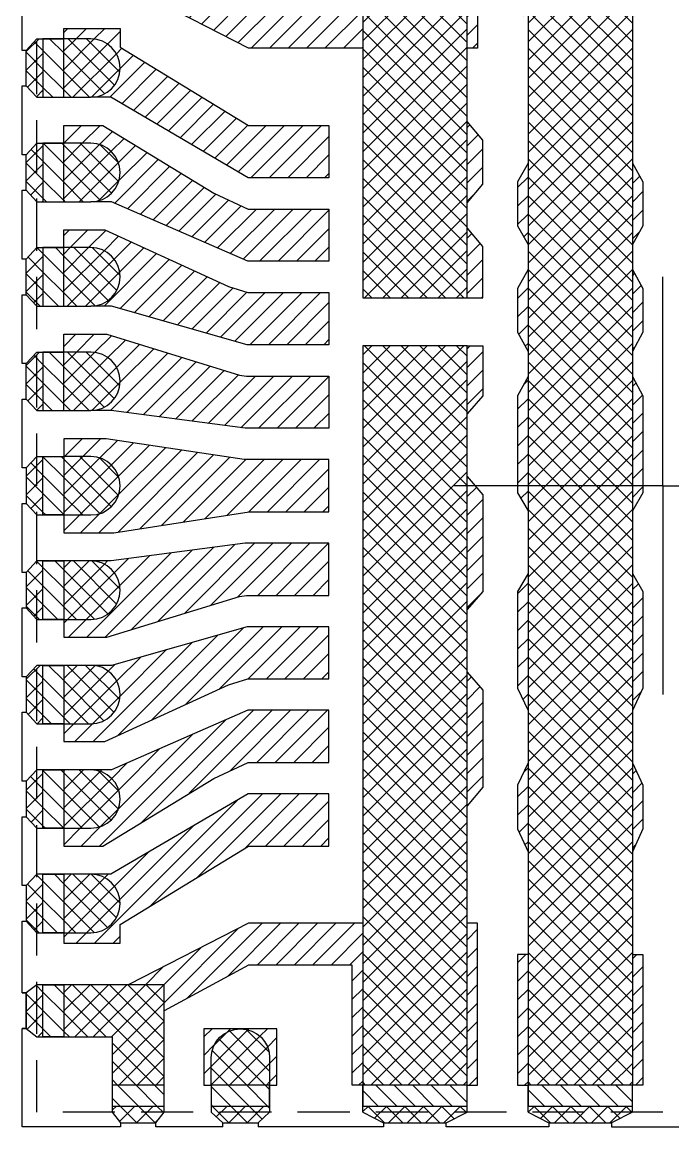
# Model space of a CAD drawing. Extents: x 227 to 481, y -322 to -150.
# Drawn here: x 287.95 to 303.54, y -223.11 to -196.66 of the extents above; entities that cross this region are included whole.
import ezdxf

# ---------------------------------------------------------------- set-up
doc = ezdxf.new("R2010")
doc.units = 0
doc.header["$LTSCALE"] = 5
doc.header["$MEASUREMENT"] = 0
doc.linetypes.add('CENTER', pattern=[2, 1.25, -0.25, 0.25, -0.25])
doc.linetypes.add('HIDDEN', pattern=[0.375, 0.25, -0.125])
doc.layers.get('0').update_dxf_attribs({"linetype": 'CONTINUOUS'})
for name, color, linetype in [('CENTER', 1, 'CENTER'), ('Full-metal', 254, 'CONTINUOUS'), ('HIDDEN', 6, 'HIDDEN'), ('Layer1', 4, 'CONTINUOUS'), ('SECTION', 6, 'CONTINUOUS')]:
    doc.layers.add(name, color=color, linetype=linetype)
pattern_1 = [(135, (297.09982, -101.2576), (-0.2209709, -0.2209709), [])]

msp = doc.modelspace()

# ---------------------------------------------------------------- hatches: boundary and pattern name
at = {"layer": 'Full-metal'}
h = msp.add_hatch(dxfattribs=at)
h.set_pattern_fill('ANSI37', color=256, scale=2.5, angle=90, style=0)
h.set_pattern_definition([(135, (297.09982, -101.2576), (-0.2209709, -0.2209709), []), (225, (297.09982, -101.2576), (0.2209709, -0.2209709), [])])
h.paths.add_polyline_path([(292.4781, -221.4642), (292.4781, -222.1142), (293.8781, -222.1142), (293.8781, -221.4642, 1)])
h.paths.add_polyline_path([(293.8781, -222.6142), (292.4781, -222.6142), (292.4781, -222.7642), (293.8781, -222.7642)])
h.paths.add_polyline_path([(293.8781, -222.7642), (292.4781, -222.7642), (292.7531, -223.0142), (293.6031, -223.0142)])
h.paths.add_polyline_path([(291.3531, -192.7642), (290.1031, -192.7642), (290.1031, -192.9142), (291.3531, -192.9142)])
h.paths.add_polyline_path([(291.1546, -192.5142), (290.3046, -192.5142), (290.1031, -192.7642), (291.3531, -192.7642)])
h.paths.add_polyline_path([(293.6031, -192.5142), (292.7531, -192.5142), (292.4781, -192.7642), (293.8781, -192.7642)])
h.paths.add_polyline_path([(293.8781, -192.7642), (292.4781, -192.7642), (292.4781, -192.9142), (293.8781, -192.9142)])
h.paths.add_polyline_path([(293.8781, -193.4142), (292.4781, -193.4142), (292.4781, -194.0642, 1), (293.8781, -194.0642)])
h.paths.add_polyline_path([(288.2981, -219.7092), (288.0481, -219.9078), (288.0481, -220.7578), (288.2981, -220.9592)])
h.paths.add_polyline_path([(288.4481, -219.7092), (288.2981, -219.7092), (288.2981, -220.9592), (288.4481, -220.9592)])
h.paths.add_polyline_path([(291.3531, -219.7092), (288.9481, -219.7092), (288.9481, -220.9592), (290.1031, -220.9592), (290.1031, -222.1142), (291.3531, -222.1142)])
h.paths.add_polyline_path([(291.3531, -222.6142), (290.1031, -222.6142), (290.1031, -222.7642), (291.3531, -222.7642)])
h.paths.add_polyline_path([(291.3531, -222.7642), (290.1031, -222.7642), (290.3046, -223.0142), (291.1546, -223.0142)])
h.paths.add_polyline_path([(288.9481, -218.4642), (289.5981, -218.4642, 1), (289.5981, -217.0642), (288.9481, -217.0642)])
h.paths.add_polyline_path([(288.4481, -217.0642), (288.2981, -217.0642), (288.2981, -218.4642), (288.4481, -218.4642)])
h.paths.add_polyline_path([(288.2981, -217.0642), (288.0481, -217.3378), (288.0481, -218.1878), (288.2981, -218.4642)])
h.paths.add_polyline_path([(288.2981, -214.5642), (288.0481, -214.8378), (288.0481, -215.6878), (288.2981, -215.9642)])
h.paths.add_polyline_path([(288.9481, -215.9642), (289.5981, -215.9642, 1), (289.5981, -214.5642), (288.9481, -214.5642)])
h.paths.add_polyline_path([(288.4481, -214.5642), (288.2981, -214.5642), (288.2981, -215.9642), (288.4481, -215.9642)])
h.paths.add_polyline_path([(288.0481, -213.1878), (288.2981, -213.4642), (288.2981, -212.0642), (288.0481, -212.3378)])
h.paths.add_polyline_path([(288.4481, -212.0642), (288.2981, -212.0642), (288.2981, -213.4642), (288.4481, -213.4642)])
h.paths.add_polyline_path([(289.5981, -212.0642), (288.9481, -212.0642), (288.9481, -213.4642), (289.5981, -213.4642, 1)])
h.paths.add_polyline_path([(288.2981, -209.5642), (288.0481, -209.8378), (288.0481, -210.6878), (288.2981, -210.9642)])
h.paths.add_polyline_path([(288.4481, -209.5642), (288.2981, -209.5642), (288.2981, -210.9642), (288.4481, -210.9642)])
h.paths.add_polyline_path([(288.9481, -210.9642), (289.5981, -210.9642, 1), (289.5981, -209.5642), (288.9481, -209.5642)])
h.paths.add_polyline_path([(288.2981, -207.0642), (288.0481, -207.3378), (288.0481, -208.1878), (288.2981, -208.4642)])
h.paths.add_polyline_path([(288.4481, -207.0642), (288.2981, -207.0642), (288.2981, -208.4642), (288.4481, -208.4642)])
h.paths.add_polyline_path([(288.9481, -207.0642), (288.9481, -208.4642), (289.5981, -208.4642, 1), (289.5981, -207.0642)])
h.paths.add_polyline_path([(288.0481, -205.6907), (288.2981, -205.9642), (288.2981, -204.5642), (288.0481, -204.8407)])
h.paths.add_polyline_path([(288.4481, -204.5642), (288.2981, -204.5642), (288.2981, -205.9642), (288.4481, -205.9642)])
h.paths.add_polyline_path([(288.9481, -205.9642), (289.5981, -205.9642, 1), (289.5981, -204.5642), (288.9481, -204.5642)])
h.paths.add_polyline_path([(288.0481, -203.1907), (288.2981, -203.4642), (288.2981, -202.0642), (288.0481, -202.3407)])
h.paths.add_polyline_path([(288.4481, -202.0642), (288.2981, -202.0642), (288.2981, -203.4642), (288.4481, -203.4642)])
h.paths.add_polyline_path([(288.9481, -203.4642), (289.5981, -203.4642, 1), (289.5981, -202.0642), (288.9481, -202.0642)])
h.paths.add_polyline_path([(288.2981, -199.5642), (288.0481, -199.8407), (288.0481, -200.6907), (288.2981, -200.9642)])
h.paths.add_polyline_path([(288.2981, -200.9642), (288.4481, -200.9642), (288.4481, -199.5642), (288.2981, -199.5642)])
h.paths.add_polyline_path([(288.9481, -200.9642), (289.5981, -200.9642, 1), (289.5981, -199.5642), (288.9481, -199.5642)])
h.paths.add_polyline_path([(288.2981, -197.0642), (288.0481, -197.3407), (288.0481, -198.1907), (288.2981, -198.4642)])
h.paths.add_polyline_path([(288.2981, -198.4642), (288.4481, -198.4642), (288.4481, -197.0642), (288.2981, -197.0642)])
h.paths.add_polyline_path([(288.9481, -198.4642), (289.5981, -198.4642, 1), (289.5981, -197.0642), (288.9481, -197.0642)])
h.paths.add_polyline_path([(288.2981, -194.5692), (288.0481, -194.7707), (288.0481, -195.6207), (288.2981, -195.8192)])
h.paths.add_polyline_path([(288.4481, -194.5692), (288.2981, -194.5692), (288.2981, -195.8192), (288.4481, -195.8192)])
h.paths.add_polyline_path([(291.3531, -195.8192), (291.3531, -193.4142), (290.1031, -193.4142), (290.1031, -194.5692), (288.9481, -194.5692), (288.9481, -195.8192)])
h.paths.add_polyline_path([(291.3531, -195.8192), (290.5066, -195.8192), (291.5358, -196.3479), (292.22, -195.6637), (291.3531, -195.1914)])
h = msp.add_hatch(dxfattribs=at)
h.set_pattern_fill('ANSI37', color=256, scale=2.5, angle=90, style=0)
h.set_pattern_definition([(135, (25.98756, 11.38563), (-0.22097087, -0.22097087), []), (225, (25.98756, 11.38563), (0.22097087, -0.22097087), [])])
h.paths.add_polyline_path([(302.5681, -193.4142), (300.0681, -193.4142), (300.0681, -222.1142), (302.5681, -222.1142)])
h.paths.add_polyline_path([(298.6081, -204.4142), (296.1081, -204.4142), (296.1081, -222.1142), (298.6081, -222.1142)])
h.paths.add_polyline_path([(298.6081, -193.4142), (296.1084, -193.4142), (296.1081, -203.2642), (298.6081, -203.2642)])
h.paths.add_polyline_path([(298.6081, -222.7642), (298.6081, -222.6142), (296.1081, -222.6142), (296.1081, -222.7642), (296.6081, -223.0142), (298.1081, -223.0142)])
h.paths.add_polyline_path([(302.5681, -222.7642), (302.5681, -222.6142), (300.0681, -222.6142), (300.0681, -222.7642), (300.5681, -223.0142), (302.0681, -223.0142)])
h.paths.add_polyline_path([(302.0681, -192.5142), (300.5681, -192.5142), (300.0681, -192.7642), (300.0681, -192.9142), (302.5681, -192.9142), (302.5681, -192.7644)])
h.paths.add_polyline_path([(298.1081, -192.5142), (296.6081, -192.5142), (296.1081, -192.7642), (296.1082, -192.9142), (298.6081, -192.9142), (298.6081, -192.7644)])
at = {"layer": 'Layer1'}
h = msp.add_hatch(dxfattribs=at)
h.set_pattern_fill('ANSI31', color=256, scale=2.5, style=0)
h.set_pattern_definition([(45, (297.09982, -101.2576), (-0.2209709, 0.2209709), [])])
h.paths.add_polyline_path([(296.1081, -193.4142), (295.8581, -193.4142), (295.8581, -196.2892), (293.3682, -196.2892), (292.22, -195.6637), (291.5358, -196.3479), (293.3682, -197.2892), (296.1081, -197.2892)])
h.paths.add_polyline_path([(295.2981, -199.1392), (293.3683, -199.1392), (290.2981, -197.2632), (290.2981, -196.8142), (288.9481, -196.8142), (288.9481, -197.0642), (289.5981, -197.0642, -1), (289.5981, -198.4642), (290.0756, -198.4642), (293.362, -200.3892), (295.2981, -200.3892)])
h.paths.add_polyline_path([(295.2981, -201.1392), (293.3633, -201.1392), (292.5373, -200.7515), (289.8811, -199.1392), (288.9481, -199.1392), (288.9481, -199.5642), (289.5981, -199.5642, -1), (289.5981, -200.9642), (290.0906, -200.9642), (293.3556, -202.3892), (295.2981, -202.3892)])
h.paths.add_polyline_path([(295.2981, -203.1392), (293.3536, -203.1392), (292.891, -202.9981), (289.9275, -201.6392), (288.9481, -201.6392), (288.9481, -202.0642), (289.5981, -202.0642, -1), (289.5981, -203.4642), (290.089, -203.4642), (293.341, -204.3892), (295.2981, -204.3892)])
h.paths.add_polyline_path([(295.2981, -205.1392), (293.3245, -205.1392), (293.1582, -205.1138), (289.9775, -204.1392), (288.9481, -204.1392), (288.9481, -204.5642), (289.5981, -204.5642, -1), (289.5981, -205.9642), (290.0837, -205.9642), (293.2925, -206.3892), (295.2981, -206.3892)])
h.paths.add_polyline_path([(295.2981, -207.1392), (293.2674, -207.1392), (289.9627, -206.6392), (288.9481, -206.6392), (288.9481, -207.0642), (289.5981, -207.0642, -1), (289.5981, -208.4642), (288.9481, -208.4642), (288.9481, -208.8892), (290.1462, -208.8892), (293.3855, -208.3892), (295.2981, -208.3892)])
h.paths.add_polyline_path([(295.2981, -209.1392), (293.2925, -209.1392), (290.0837, -209.5642), (289.5981, -209.5642, -1), (289.5981, -210.9642), (288.9481, -210.9642), (288.9481, -211.3892), (289.9775, -211.3892), (293.1582, -210.4147), (293.3245, -210.3892), (295.2981, -210.3892)])
h.paths.add_polyline_path([(295.2981, -211.1392), (293.341, -211.1392), (290.089, -212.0642), (289.5981, -212.0642, -1), (289.5981, -213.4642), (288.9481, -213.4642), (288.9481, -213.8892), (289.9275, -213.8892), (292.891, -212.5304), (293.3536, -212.3892), (295.2981, -212.3892)])
h.paths.add_polyline_path([(295.2981, -213.1392), (293.3556, -213.1392), (290.0906, -214.5642), (289.5981, -214.5642, -1), (289.5981, -215.9642), (288.9481, -215.9642), (288.9481, -216.3892), (289.8811, -216.3892), (292.5373, -214.7669), (293.3633, -214.3892), (295.2981, -214.3892)])
h.paths.add_polyline_path([(295.2981, -215.1392), (293.362, -215.1392), (290.0756, -217.0642), (289.5981, -217.0642, -1), (289.5981, -218.4642), (288.9481, -218.4642), (288.9481, -218.7142), (290.2981, -218.7142), (290.2981, -218.2653), (293.3683, -216.3892), (295.2981, -216.3892)])
h.paths.add_polyline_path([(296.1081, -218.2392), (293.3682, -218.2392), (290.5066, -219.7092), (291.3531, -219.7092), (291.3531, -220.337), (293.3682, -219.2392), (295.8581, -219.2392), (295.8581, -222.1142), (296.1081, -222.1142)])
h.paths.add_polyline_path([(298.8581, -193.4142), (298.6081, -193.4142), (298.6081, -197.2893), (298.8581, -197.2893)])
h.paths.add_polyline_path([(298.9831, -199.4917), (298.6081, -199.0417), (298.6081, -200.9918), (298.9831, -200.5424)])
h.paths.add_polyline_path([(298.9831, -202.0405), (298.6081, -201.5911), (298.6081, -203.2642), (298.9831, -203.2642)])
h.paths.add_polyline_path([(298.9831, -204.4142), (298.6081, -204.4142), (298.6081, -206.0469), (298.9831, -205.615)])
h.paths.add_polyline_path([(298.9831, -207.978), (298.6081, -207.5461), (298.6081, -210.73), (298.9831, -210.2982)])
h.paths.add_polyline_path([(298.9831, -212.6611), (298.6081, -212.2293), (298.6081, -215.4259), (298.9831, -214.9846)])
h.paths.add_polyline_path([(298.8581, -218.2392), (298.6081, -218.2392), (298.6081, -222.1142), (298.8581, -222.1142)])
h.paths.add_polyline_path([(300.0681, -218.9892), (299.8181, -218.9892), (299.8181, -222.1142), (300.0681, -222.1142)])
h.paths.add_polyline_path([(300.0681, -214.3978), (299.8181, -214.9305), (299.8181, -215.9791), (300.0681, -216.5291)])
h.paths.add_polyline_path([(300.0681, -209.8636), (299.8181, -210.2954), (299.8181, -212.6136), (300.0681, -213.1463)])
h.paths.add_polyline_path([(300.0681, -205.1506), (299.8181, -205.6123), (299.8181, -207.9306), (300.0681, -208.3624)])
h.paths.add_polyline_path([(300.0681, -202.5894), (299.8181, -203.0388), (299.8181, -204.0876), (300.0681, -204.5493)])
h.paths.add_polyline_path([(300.0681, -200.04), (299.8181, -200.49), (299.8181, -201.5387), (300.0681, -201.9882)])
h.paths.add_polyline_path([(300.0681, -193.4142), (299.8181, -193.4142), (299.8181, -196.5142), (300.0681, -196.5142)])
h.paths.add_polyline_path([(302.8181, -193.4142), (302.5681, -193.4142), (302.5681, -196.5142), (302.8181, -196.5142)])
h.paths.add_polyline_path([(302.8179, -200.49), (302.5681, -200.0405), (302.5681, -201.9877), (302.8179, -201.5387)])
h.paths.add_polyline_path([(302.8179, -203.0388), (302.5681, -202.5899), (302.5681, -204.5488), (302.8179, -204.0876)])
h.paths.add_polyline_path([(302.8179, -205.6123), (302.5681, -205.1511), (302.5681, -207.7642), (302.8179, -207.7642)])
h.paths.add_polyline_path([(302.8179, -207.7642), (302.5681, -207.7642), (302.5681, -208.362), (302.8179, -207.9306)])
h.paths.add_polyline_path([(302.8179, -210.2954), (302.5681, -209.8641), (302.5681, -213.1458), (302.8179, -212.6136)])
h.paths.add_polyline_path([(302.8179, -214.9305), (302.5681, -214.3984), (302.5681, -216.5285), (302.8179, -215.9791)])
h.paths.add_polyline_path([(302.8181, -218.9892), (302.5681, -218.9892), (302.5681, -222.1142), (302.8181, -222.1142)])
h.paths.add_polyline_path([(293.1781, -220.7642), (292.3031, -220.7642), (292.3031, -222.1142), (292.4781, -222.1142), (292.4781, -221.4642, -0.4142136)])
h.paths.add_polyline_path([(294.0531, -220.7642), (293.1781, -220.7642, -0.4142136), (293.8781, -221.4642), (293.8781, -222.1142), (294.0531, -222.1142)])
h.paths.add_polyline_path([(292.4781, -194.0642), (292.4781, -193.4142), (292.3031, -193.4142), (292.3031, -194.7642), (293.1781, -194.7642, -0.4142136)])
h.paths.add_polyline_path([(294.0531, -193.4142), (293.8781, -193.4142), (293.8781, -194.0642, -0.4142136), (293.1781, -194.7642), (294.0531, -194.7642)])
at = {"layer": 'SECTION'}
h = msp.add_hatch(dxfattribs=at)
h.set_pattern_fill('ANSI31', color=256, scale=2.5, angle=90, style=0)
h.set_pattern_definition(pattern_1)
h.paths.add_polyline_path([(318.1481, -194.5692), (317.6481, -194.5692), (317.6481, -195.8192), (318.1481, -195.8192)])
h.paths.add_polyline_path([(316.4931, -192.9142), (315.2431, -192.9142), (315.2431, -193.4142), (316.4931, -193.4142)])
h.paths.add_polyline_path([(291.3531, -192.9142), (290.1031, -192.9142), (290.1031, -193.4142), (291.3531, -193.4142)])
h.paths.add_polyline_path([(288.9481, -194.5692), (288.4481, -194.5692), (288.4481, -195.8192), (288.9481, -195.8192)])
h.paths.add_polyline_path([(291.3531, -222.1142), (290.1031, -222.1142), (290.1031, -222.6142), (291.3531, -222.6142)])
h.paths.add_polyline_path([(288.9481, -219.7092), (288.4481, -219.7092), (288.4481, -220.9592), (288.9481, -220.9592)])
h.paths.add_polyline_path([(316.4931, -222.1142), (315.2431, -222.1142), (315.2431, -222.6142), (316.4931, -222.6142)])
h.paths.add_polyline_path([(318.1481, -219.7092), (317.6481, -219.7092), (317.6481, -220.9592), (318.1481, -220.9592)])
h = msp.add_hatch(dxfattribs=at)
h.set_pattern_fill('ANSI31', color=256, scale=2.5, angle=90, style=0)
h.set_pattern_definition(pattern_1)
h.paths.add_polyline_path([(288.4481, -197.0642), (288.9481, -197.0642), (288.9481, -198.4642), (288.4481, -198.4642)])
h.paths.add_polyline_path([(288.4481, -199.5642), (288.9481, -199.5642), (288.9481, -200.9642), (288.4481, -200.9642)])
h.paths.add_polyline_path([(288.4481, -202.0642), (288.9481, -202.0642), (288.9481, -203.4642), (288.4481, -203.4642)])
h.paths.add_polyline_path([(288.4481, -204.5642), (288.9481, -204.5642), (288.9481, -205.9642), (288.4481, -205.9642)])
h.paths.add_polyline_path([(288.4481, -207.0642), (288.9481, -207.0642), (288.9481, -208.4642), (288.4481, -208.4642)])
h.paths.add_polyline_path([(288.4481, -209.5642), (288.9481, -209.5642), (288.9481, -210.9642), (288.4481, -210.9642)])
h.paths.add_polyline_path([(288.4481, -212.0642), (288.9481, -212.0642), (288.9481, -213.4642), (288.4481, -213.4642)])
h.paths.add_polyline_path([(288.4481, -214.5642), (288.9481, -214.5642), (288.9481, -215.9642), (288.4481, -215.9642)])
h.paths.add_polyline_path([(288.4481, -217.0642), (288.9481, -217.0642), (288.9481, -218.4642), (288.4481, -218.4642)])
h = msp.add_hatch(dxfattribs=at)
h.set_pattern_fill('ANSI31', color=256, scale=2.5, angle=90, style=0)
h.set_pattern_definition(pattern_1)
h.paths.add_polyline_path([(314.1181, -222.1142), (312.7181, -222.1142), (312.7181, -222.6142), (314.1181, -222.6142)])
h.paths.add_polyline_path([(293.8781, -222.1142), (292.4781, -222.1142), (292.4781, -222.6142), (293.8781, -222.6142)])
h = msp.add_hatch(dxfattribs=at)
h.set_pattern_fill('ANSI31', color=256, scale=2.5, angle=90, style=0)
h.set_pattern_definition(pattern_1)
h.paths.add_polyline_path([(310.4881, -222.1142), (307.9881, -222.1142), (307.9881, -222.6142), (310.4881, -222.6142)])
h.paths.add_polyline_path([(306.5281, -222.1142), (304.0281, -222.1142), (304.0281, -222.6142), (306.5281, -222.6142)])
h.paths.add_polyline_path([(302.5681, -222.1142), (300.0681, -222.1142), (300.0681, -222.6142), (302.5681, -222.6142)])
h.paths.add_polyline_path([(298.6081, -222.1142), (296.1081, -222.1142), (296.1081, -222.6142), (298.6081, -222.6142)])

# ---------------------------------------------------------------- linework, layer by layer
for p, q in [((296.1084, -193.4142), (296.1081, -203.2642)), ((298.6081, -203.2642), (298.6081, -193.4142)), ((298.8581, -193.4142), (298.8581, -197.2893)), ((300.0681, -193.4142), (300.0681, -222.1142)), ((302.5681, -193.4142), (302.5681, -222.1142)), ((287.9481, -197.3407), (287.9481, -195.6207)), ((293.3682, -197.2892), (290.5066, -195.8192)), ((288.9481, -197.0642), (288.9481, -196.8142)), ((288.9481, -196.8142), (290.2981, -196.8142)), ((290.2981, -196.8142), (290.2981, -197.2632)), ((288.2981, -197.0642), (288.0481, -197.3407)), ((288.2981, -197.0642), (288.9481, -197.0642)), ((289.5981, -197.0642), (288.9481, -197.0642)), ((290.2981, -197.2632), (293.3683, -199.1392)), ((296.1081, -197.2892), (293.3682, -197.2892)), ((298.8581, -197.2893), (298.6079, -197.2893)), ((288.0481, -197.3407), (287.9481, -197.3407)), ((288.0481, -198.1907), (288.0481, -197.3407)), ((287.9481, -199.8407), (287.9481, -198.1907)), ((287.9481, -198.1907), (288.0481, -198.1907)), ((288.0481, -198.1907), (288.2981, -198.4642)), ((288.2981, -198.4642), (289.5981, -198.4642)), ((290.0756, -198.4642), (289.5981, -198.4642)), ((293.362, -200.3892), (290.0756, -198.4642)), ((288.9481, -199.5642), (288.9481, -199.1392)), ((288.9481, -199.1392), (289.8811, -199.1392)), ((289.8811, -199.1392), (292.5373, -200.7565)), ((293.3683, -199.1392), (295.2981, -199.1392)), ((295.2981, -199.1392), (295.2981, -200.3892)), ((298.9831, -199.4917), (298.6084, -199.042)), ((288.2981, -199.5642), (288.0481, -199.8407)), ((288.2981, -199.5642), (288.9481, -199.5642)), ((289.5981, -199.5642), (288.9481, -199.5642)), ((298.9831, -200.5424), (298.9831, -199.4917)), ((288.0481, -199.8407), (287.9481, -199.8407)), ((288.0481, -200.6907), (288.0481, -199.8407)), ((300.0685, -200.0394), (299.8181, -200.49)), ((302.5675, -200.0394), (302.8179, -200.49)), ((295.2981, -200.3892), (293.362, -200.3892)), ((299.8181, -200.49), (299.8181, -201.5387)), ((302.8179, -200.49), (302.8179, -201.5387)), ((287.9481, -202.3407), (287.9481, -200.6907)), ((287.9481, -200.6907), (288.0481, -200.6907)), ((288.0481, -200.6907), (288.2981, -200.9642)), ((298.6084, -200.9914), (298.9831, -200.5424)), ((288.2981, -200.9642), (289.5981, -200.9642)), ((290.0906, -200.9642), (289.5981, -200.9642)), ((293.3556, -202.3892), (290.0906, -200.9642)), ((292.5373, -200.7565), (293.3633, -201.1392)), ((293.3633, -201.1392), (295.2981, -201.1392)), ((295.2981, -201.1392), (295.2981, -202.3892)), ((299.8181, -201.5387), (300.0685, -201.9888)), ((302.8179, -201.5387), (302.5675, -201.9888)), ((288.9481, -202.0642), (288.9481, -201.6392)), ((288.9481, -201.6392), (289.9275, -201.6392)), ((289.9275, -201.6392), (292.891, -202.9981)), ((298.9831, -202.0405), (298.6084, -201.5914)), ((288.2981, -202.0642), (288.0481, -202.3407)), ((288.2981, -202.0642), (288.9481, -202.0642)), ((289.5981, -202.0642), (288.9481, -202.0642)), ((298.9831, -203.2642), (298.9831, -202.0405)), ((288.0481, -202.3407), (287.9481, -202.3407)), ((288.0481, -203.1907), (288.0481, -202.3407)), ((295.2981, -202.3892), (293.3556, -202.3892)), ((300.0685, -202.5888), (299.8181, -203.0388)), ((302.5675, -202.5888), (302.8179, -203.0388)), ((292.891, -202.9981), (293.3536, -203.1392)), ((299.8181, -203.0388), (299.8181, -204.0876)), ((302.8179, -203.0388), (302.8179, -204.0876)), ((287.9481, -204.8407), (287.9481, -203.1907)), ((287.9481, -203.1907), (288.0481, -203.1907)), ((288.0481, -203.1907), (288.2981, -203.4642)), ((293.3536, -203.1392), (295.2981, -203.1392)), ((295.2981, -203.1392), (295.2981, -204.3892)), ((296.1081, -203.2642), (298.6081, -203.2642)), ((298.6081, -203.2642), (298.9831, -203.2642)), ((288.2981, -203.4642), (289.5981, -203.4642)), ((290.089, -203.4642), (289.5981, -203.4642)), ((293.341, -204.3892), (290.089, -203.4642)), ((288.9481, -204.5642), (288.9481, -204.1392)), ((288.9481, -204.1392), (289.9775, -204.1392)), ((289.9775, -204.1392), (293.1582, -205.1138)), ((299.8181, -204.0876), (300.0685, -204.55)), ((302.8179, -204.0876), (302.5675, -204.55)), ((295.2981, -204.3892), (293.341, -204.3892)), ((298.6081, -204.4142), (296.1081, -204.4142)), ((296.1081, -204.4142), (296.1081, -222.1142)), ((298.6081, -204.4142), (298.9831, -204.4142)), ((298.6081, -222.1142), (298.6081, -204.4142)), ((298.9831, -204.4142), (298.9831, -205.615)), ((288.2981, -204.5642), (288.0481, -204.8407)), ((288.2981, -204.5642), (288.9481, -204.5642)), ((289.5981, -204.5642), (288.9481, -204.5642)), ((288.0481, -204.8407), (287.9481, -204.8407)), ((288.0481, -205.6907), (288.0481, -204.8407)), ((293.1582, -205.1138), (293.3245, -205.1392)), ((293.3245, -205.1392), (295.2981, -205.1392)), ((295.2981, -205.1392), (295.2981, -206.3892)), ((300.0685, -205.15), (299.8181, -205.6123)), ((302.5675, -205.15), (302.8179, -205.6123)), ((287.9481, -207.3378), (287.9481, -205.6907)), ((287.9481, -205.6907), (288.0481, -205.6907)), ((288.0481, -205.6907), (288.2981, -205.9642)), ((298.9831, -205.615), (298.6084, -206.0465)), ((299.8181, -205.6123), (299.8181, -207.9306)), ((302.8179, -205.6123), (302.8179, -207.9306)), ((288.2981, -205.9642), (289.5981, -205.9642)), ((290.0837, -205.9642), (289.5981, -205.9642)), ((293.2925, -206.3892), (290.0837, -205.9642)), ((295.2981, -206.3892), (293.2925, -206.3892)), ((289.9627, -206.6392), (288.9481, -206.6392)), ((288.9481, -206.6392), (288.9481, -207.0642)), ((293.2674, -207.1392), (289.9627, -206.6392)), ((288.2981, -207.0642), (288.0481, -207.3378)), ((288.2981, -207.0642), (288.9481, -207.0642)), ((289.5981, -207.0642), (288.9481, -207.0642)), ((288.0481, -207.3378), (287.9481, -207.3378)), ((288.0481, -207.3378), (288.0481, -208.1878)), ((295.2981, -207.1392), (293.2674, -207.1392)), ((295.2981, -208.3892), (295.2981, -207.1392)), ((298.6084, -207.5465), (298.9831, -207.978)), ((298.9831, -207.978), (298.9831, -210.2982)), ((299.8181, -207.9306), (300.0685, -208.363)), ((302.8179, -207.9306), (302.5675, -208.363)), ((287.9481, -209.8378), (287.9481, -208.1878)), ((287.9481, -208.1878), (288.0481, -208.1878)), ((288.0481, -208.1878), (288.2981, -208.4642)), ((290.1462, -208.8892), (293.3855, -208.3892)), ((293.3855, -208.3892), (295.2981, -208.3892)), ((288.2981, -208.4642), (288.9481, -208.4642)), ((288.9481, -208.4642), (289.5981, -208.4642)), ((288.9481, -208.4642), (288.9481, -208.8892)), ((288.9481, -208.8892), (290.1462, -208.8892)), ((293.2925, -209.1392), (290.0837, -209.5642)), ((295.2981, -209.1392), (293.2925, -209.1392)), ((295.2981, -210.3892), (295.2981, -209.1392)), ((288.2981, -209.5642), (288.0481, -209.8378)), ((289.5981, -209.5642), (288.2981, -209.5642)), ((290.0837, -209.5642), (289.5981, -209.5642)), ((288.0481, -209.8378), (287.9481, -209.8378)), ((288.0481, -209.8378), (288.0481, -210.6878)), ((300.0685, -209.863), (299.8181, -210.2954)), ((302.5675, -209.863), (302.8179, -210.2954)), ((289.9775, -211.3892), (293.1582, -210.4147)), ((293.1582, -210.4147), (293.3245, -210.3892)), ((293.3245, -210.3892), (295.2981, -210.3892)), ((298.9831, -210.2982), (298.6084, -210.7296)), ((299.8181, -210.2954), (299.8181, -212.6136)), ((302.8179, -210.2954), (302.8179, -212.6136)), ((287.9481, -212.3378), (287.9481, -210.6878)), ((287.9481, -210.6878), (288.0481, -210.6878)), ((288.0481, -210.6878), (288.2981, -210.9642)), ((288.2981, -210.9642), (288.9481, -210.9642)), ((288.9481, -210.9642), (289.5981, -210.9642)), ((288.9481, -210.9642), (288.9481, -211.3892)), ((293.341, -211.1392), (290.089, -212.0642)), ((295.2981, -211.1392), (293.341, -211.1392)), ((295.2981, -212.3892), (295.2981, -211.1392)), ((288.9481, -211.3892), (289.9775, -211.3892)), ((288.2981, -212.0642), (288.0481, -212.3378)), ((289.5981, -212.0642), (288.2981, -212.0642)), ((290.089, -212.0642), (289.5981, -212.0642)), ((288.0481, -212.3378), (287.9481, -212.3378)), ((288.0481, -212.3378), (288.0481, -213.1878)), ((292.891, -212.5304), (293.3536, -212.3892)), ((293.3536, -212.3892), (295.2981, -212.3892)), ((298.6084, -212.2296), (298.9831, -212.6611)), ((289.9275, -213.8892), (292.891, -212.5304)), ((299.8181, -212.6136), (300.0685, -213.1471)), ((302.8179, -212.6136), (302.5675, -213.1471)), ((298.9831, -212.6611), (298.9831, -214.9846)), ((293.3556, -213.1392), (290.0906, -214.5642)), ((295.2981, -213.1392), (293.3556, -213.1392)), ((295.2981, -214.3892), (295.2981, -213.1392)), ((287.9481, -214.8378), (287.9481, -213.1878)), ((287.9481, -213.1878), (288.0481, -213.1878)), ((288.0481, -213.1878), (288.2981, -213.4642)), ((288.2981, -213.4642), (288.9481, -213.4642)), ((288.9481, -213.4642), (289.5981, -213.4642)), ((288.9481, -213.4642), (288.9481, -213.8892)), ((288.9481, -213.8892), (289.9275, -213.8892)), ((292.5373, -214.7719), (293.3633, -214.3892)), ((293.3633, -214.3892), (295.2981, -214.3892)), ((300.0685, -214.3971), (299.8181, -214.9305)), ((302.5675, -214.3971), (302.8179, -214.9305)), ((288.2981, -214.5642), (288.0481, -214.8378)), ((289.5981, -214.5642), (288.2981, -214.5642)), ((290.0906, -214.5642), (289.5981, -214.5642)), ((289.8811, -216.3892), (292.5373, -214.7719)), ((288.0481, -214.8378), (287.9481, -214.8378)), ((288.0481, -214.8378), (288.0481, -215.6878)), ((298.9831, -214.9846), (298.6084, -215.4255)), ((299.8181, -214.9305), (299.8181, -215.9791)), ((302.8179, -214.9305), (302.8179, -215.9791)), ((293.362, -215.1392), (290.0756, -217.0642)), ((295.2981, -215.1392), (293.362, -215.1392)), ((295.2981, -216.3892), (295.2981, -215.1392)), ((287.9481, -217.3378), (287.9481, -215.6878)), ((287.9481, -215.6878), (288.0481, -215.6878)), ((288.0481, -215.6878), (288.2981, -215.9642)), ((288.2981, -215.9642), (288.9481, -215.9642)), ((288.9481, -215.9642), (289.5981, -215.9642)), ((288.9481, -215.9642), (288.9481, -216.3892)), ((299.8181, -215.9791), (300.0685, -216.5298)), ((302.8179, -215.9791), (302.5675, -216.5298)), ((288.9481, -216.3892), (289.8811, -216.3892)), ((290.2981, -218.2653), (293.3683, -216.3892)), ((293.3683, -216.3892), (295.2981, -216.3892)), ((288.2981, -217.0642), (288.0481, -217.3378)), ((289.5981, -217.0642), (288.2981, -217.0642)), ((290.0756, -217.0642), (289.5981, -217.0642)), ((288.0481, -217.3378), (287.9481, -217.3378)), ((288.0481, -217.3378), (288.0481, -218.1878)), ((287.9481, -219.9078), (287.9481, -218.1878)), ((287.9481, -218.1878), (288.0481, -218.1878)), ((288.0481, -218.1878), (288.2981, -218.4642)), ((288.2981, -218.4642), (288.9481, -218.4642)), ((288.9481, -218.4642), (289.5981, -218.4642)), ((288.9481, -218.4642), (288.9481, -218.7142)), ((290.2981, -218.7142), (290.2981, -218.2653)), ((293.3682, -218.2392), (290.5091, -219.708)), ((296.1081, -218.2392), (293.3682, -218.2392)), ((298.8581, -218.2392), (298.6079, -218.2392)), ((298.8581, -222.1142), (298.8581, -218.2392)), ((288.9481, -218.7142), (290.2981, -218.7142)), ((300.0681, -218.9892), (299.8181, -218.9892)), ((299.8181, -218.9892), (299.8181, -222.1142)), ((302.5681, -218.9892), (302.8181, -218.9892)), ((302.8181, -218.9892), (302.8181, -222.1142)), ((293.3682, -219.2392), (291.3546, -220.3362)), ((295.8581, -219.2392), (293.3682, -219.2392)), ((295.8581, -222.1142), (295.8581, -219.2392)), ((288.2981, -219.7092), (288.0481, -219.9078)), ((291.3531, -219.7092), (288.2981, -219.7092)), ((291.3531, -222.7642), (291.3531, -219.7092)), ((288.0481, -219.9078), (287.9481, -219.9078)), ((287.9481, -219.9078), (288.0481, -219.9078)), ((288.0481, -220.7578), (288.0481, -219.9078)), ((288.0481, -219.9078), (288.0481, -220.7578)), ((287.9481, -223.1142), (287.9481, -220.7578)), ((287.9481, -220.7578), (288.0481, -220.7578)), ((288.0481, -220.7578), (287.9481, -220.7578)), ((288.0481, -220.7578), (288.2981, -220.9592)), ((294.0531, -220.7642), (292.3031, -220.7642)), ((292.3031, -220.7642), (292.3031, -222.1142)), ((294.0531, -222.1142), (294.0531, -220.7642)), ((288.2981, -220.9592), (290.1031, -220.9592)), ((290.1031, -220.9592), (290.1031, -222.7642)), ((292.3031, -222.1142), (292.4781, -222.1142)), ((292.4781, -222.1142), (292.4781, -222.7642)), ((293.8781, -222.1142), (294.0531, -222.1142)), ((293.8781, -222.1142), (293.8781, -222.7642)), ((296.1081, -222.1142), (295.8581, -222.1142)), ((296.1081, -222.7642), (296.1081, -222.1142)), ((298.6081, -222.1142), (298.8581, -222.1142)), ((298.6081, -222.7642), (298.6081, -222.1142)), ((299.8181, -222.1142), (300.0681, -222.1142)), ((300.0681, -222.7642), (300.0681, -222.1142)), ((302.8181, -222.1142), (302.5681, -222.1142)), ((302.5681, -222.7642), (302.5681, -222.1142)), ((290.1031, -222.7642), (290.3046, -223.0142)), ((291.1546, -223.0142), (291.3531, -222.7642)), ((292.7531, -223.0142), (292.4781, -222.7642)), ((293.8781, -222.7642), (293.6031, -223.0142)), ((296.1081, -222.7642), (296.6081, -223.0142)), ((298.1081, -223.0142), (298.6081, -222.7642)), ((300.0681, -222.7642), (300.5681, -223.0142)), ((302.5681, -222.7642), (302.0681, -223.0142)), ((290.3046, -223.1142), (287.9481, -223.1142)), ((290.3046, -223.0142), (290.3046, -223.1142)), ((290.3046, -223.0142), (291.1546, -223.0142)), ((291.1546, -223.1142), (291.1546, -223.0142)), ((292.7531, -223.1142), (291.1546, -223.1142)), ((292.7531, -223.1142), (292.7531, -223.0142)), ((292.7531, -223.0142), (293.6031, -223.0142)), ((293.6031, -223.0142), (293.6031, -223.1143)), ((296.6081, -223.1142), (293.6031, -223.1142)), ((296.6081, -223.0142), (298.1081, -223.0142)), ((296.6081, -223.0142), (296.6081, -223.1142)), ((298.1081, -223.1142), (298.1081, -223.0142)), ((300.5681, -223.1142), (298.1081, -223.1142)), ((300.5681, -223.0142), (300.5681, -223.1142)), ((300.5681, -223.0142), (302.0681, -223.0142)), ((302.0681, -223.0142), (302.0681, -223.1142)), ((302.0681, -223.1142), (304.5281, -223.1142))]:
    msp.add_line(p, q)
msp.add_lwpolyline([(292.4781, -222.1142), (292.4781, -221.4642, -1), (293.8781, -221.4642), (293.8781, -222.1142)], format="xyb")
for centre in [(289.5981, -197.7642), (289.5981, -200.2642), (289.5981, -202.7642), (289.5981, -205.2642), (289.5981, -207.7642), (289.5981, -210.2642), (289.5981, -212.7642), (289.5981, -215.2642), (289.5981, -217.7642)]:
    msp.add_arc(centre, 0.7, 270, 90)
msp.add_point((303.2981, -207.7642))
msp.add_point((303.2981, -207.7642))
msp.add_point((303.2981, -207.7642))
msp.add_point((303.2981, -207.7642))
msp.add_point((303.2981, -207.7642))
msp.add_point((303.2981, -207.7642))
msp.add_point((303.2981, -207.7642))
msp.add_point((303.2981, -207.7642))
msp.add_point((303.2981, -207.7642))
msp.add_point((303.2981, -207.7642))
msp.add_point((303.2981, -207.7642))
msp.add_point((303.2981, -207.7642))
msp.add_point((303.2981, -207.7642))
msp.add_point((303.2981, -207.7642))
msp.add_point((303.2981, -207.7642))
msp.add_point((303.2981, -207.7642))
msp.add_point((303.2981, -207.7642))
msp.add_point((303.2981, -207.7642))
msp.add_point((303.2981, -207.7642))
msp.add_point((303.2981, -207.7642))
msp.add_point((303.2981, -207.7642))
msp.add_point((303.2981, -207.7642))
msp.add_point((303.2981, -207.7642))
msp.add_point((303.2981, -207.7642))
msp.add_point((303.2981, -207.7642))
msp.add_point((303.2981, -207.7642))
msp.add_point((303.2981, -207.7642))
msp.add_point((303.2981, -207.7642))
msp.add_point((303.2981, -207.7642))
msp.add_point((303.2981, -207.7642))
msp.add_point((303.2981, -207.7642))
msp.add_point((303.2981, -207.7642))
msp.add_point((303.2981, -207.7642))
msp.add_point((303.2981, -207.7642))
msp.add_point((303.2981, -207.7642))
msp.add_point((303.2981, -207.7642))
msp.add_point((303.2981, -207.7642))
msp.add_point((303.2981, -207.7642))
msp.add_point((303.2981, -207.7642))
msp.add_point((303.2981, -207.7642))
msp.add_point((303.2981, -207.7642))
msp.add_point((303.2981, -207.7642))
msp.add_point((303.2981, -207.7642))
msp.add_point((303.2981, -207.7642))
msp.add_point((303.2981, -207.7642))
msp.add_point((303.2981, -207.7642))
msp.add_point((303.2981, -207.7642))
msp.add_point((303.2981, -207.7642))
msp.add_point((303.2981, -207.7642))
msp.add_point((303.2981, -207.7642))
msp.add_point((303.2981, -207.7642))
msp.add_point((303.2981, -207.7642))
msp.add_point((303.2981, -207.7642))
msp.add_point((303.2981, -207.7642))
msp.add_point((303.2981, -207.7642))
msp.add_point((303.2981, -207.7642))
msp.add_point((303.2981, -207.7642))
msp.add_point((303.2981, -207.7642))
msp.add_point((303.2981, -207.7642))
msp.add_point((303.2981, -207.7642))
msp.add_point((303.2981, -207.7642))
msp.add_point((303.2981, -207.7642))
msp.add_point((303.2981, -207.7642))
msp.add_point((303.2981, -207.7642))
msp.add_point((303.2981, -207.7642))
msp.add_point((303.2981, -207.7642))
msp.add_point((303.2981, -207.7642))
msp.add_point((303.2981, -207.7642))
msp.add_point((303.2981, -207.7642))
at = {"layer": 'CENTER'}
for q in [(303.2981, -202.7642), (298.2981, -207.7642), (303.2981, -212.7642), (308.2981, -207.7642)]:
    msp.add_line((303.2981, -207.7642), q, dxfattribs=at)
at = {"layer": 'HIDDEN', "color": 6, "linetype": 'HIDDEN'}
msp.add_lwpolyline([(288.2981, -222.7642), (288.2981, -192.7642), (318.2981, -192.7642), (318.2981, -222.7642)], close=True, dxfattribs=at)
at = {"layer": 'SECTION'}
for points in [[(288.9481, -198.4642), (288.9481, -197.0642), (288.4481, -197.0642), (288.4481, -198.4642)], [(288.9481, -200.9642), (288.9481, -199.5642), (288.4481, -199.5642), (288.4481, -200.9642)], [(288.9481, -203.4642), (288.9481, -202.0642), (288.4481, -202.0642), (288.4481, -203.4642)], [(288.9481, -205.9642), (288.9481, -204.5642), (288.4481, -204.5642), (288.4481, -205.9642)], [(288.9481, -207.0642), (288.9481, -208.4642), (288.4481, -208.4642), (288.4481, -207.0642)], [(288.9481, -209.5642), (288.9481, -210.9642), (288.4481, -210.9642), (288.4481, -209.5642)], [(288.9481, -212.0642), (288.9481, -213.4642), (288.4481, -213.4642), (288.4481, -212.0642)], [(288.9481, -214.5642), (288.9481, -215.9642), (288.4481, -215.9642), (288.4481, -214.5642)], [(288.9481, -217.0642), (288.9481, -218.4642), (288.4481, -218.4642), (288.4481, -217.0642)]]:
    msp.add_lwpolyline(points, close=True, dxfattribs=at)
for points in [[(288.9481, -219.7092), (288.9481, -220.9592), (288.4481, -220.9592), (288.4481, -219.7092), (288.9481, -219.7092)], [(291.3531, -222.1142), (290.1031, -222.1142), (290.1031, -222.6142), (291.3531, -222.6142), (291.3531, -222.1142)], [(293.8781, -222.1142), (292.4781, -222.1142), (292.4781, -222.6142), (293.8781, -222.6142), (293.8781, -222.1145)], [(298.6081, -222.1142), (296.1081, -222.1142), (296.1081, -222.6142), (298.6081, -222.6142), (298.6081, -222.1145)], [(302.5681, -222.1142), (300.0681, -222.1142), (300.0681, -222.6142), (302.5681, -222.6142), (302.5681, -222.1145)]]:
    msp.add_lwpolyline(points, dxfattribs=at)

doc.saveas('drawing.dxf')
